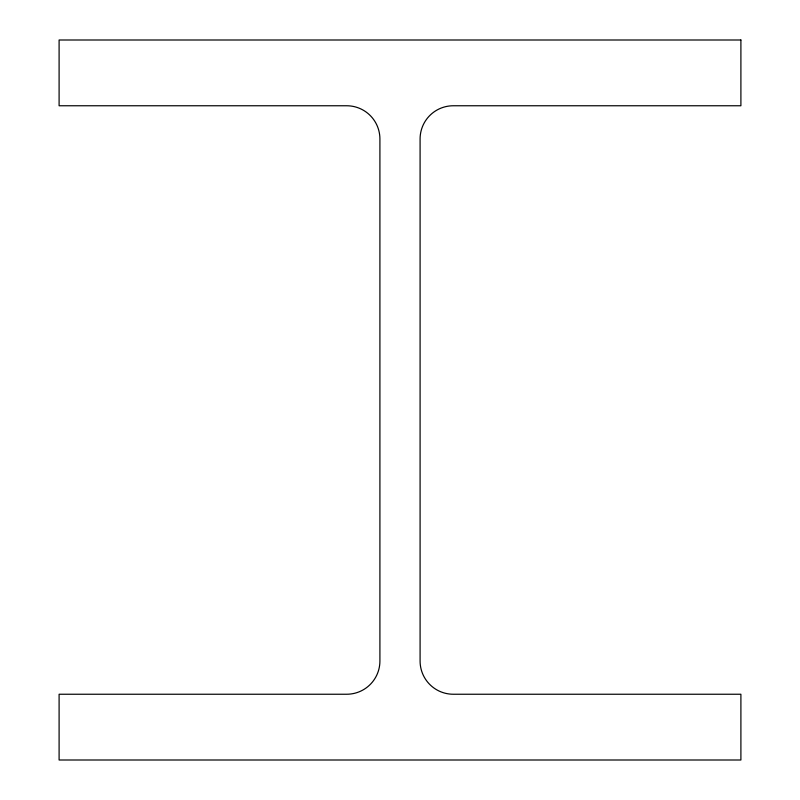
<?xml version="1.0" encoding="UTF-8"?>
<svg xmlns="http://www.w3.org/2000/svg" width="800" height="800" viewBox="0 0 800 800"><rect width="100%" height="100%" fill="white"/><g stroke="black" fill="none" stroke-linecap="round" stroke-linejoin="round"><path stroke-width="1.2" d="M740.9 40L59.1 40L59.1 105.76L346.7 105.76A33.21 33.21 0 0 1 379.91 138.97L379.91 661.03A33.21 33.21 0 0 1 346.7 694.24L59.1 694.24L59.1 760L740.9 760L740.9 694.24L453.3 694.24A33.21 33.21 0 0 1 420.09 661.03L420.09 138.97A33.21 33.21 0 0 1 453.3 105.76L740.9 105.76L740.9 40"/></g></svg>
